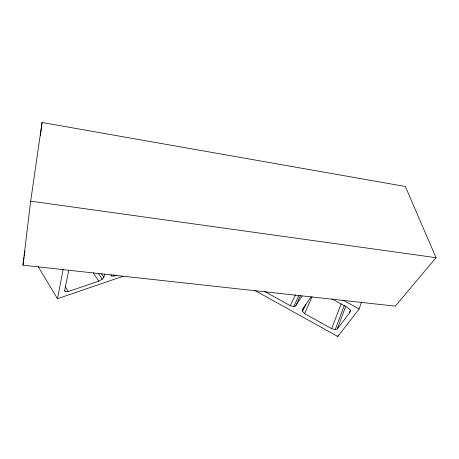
<?xml version="1.0" encoding="UTF-8"?>
<svg xmlns="http://www.w3.org/2000/svg" width="459" height="459" viewBox="0 0 459 459"><rect width="100%" height="100%" fill="white"/><g stroke="black" fill="none" stroke-linecap="round" stroke-linejoin="round"><path stroke-width="0.69" d="M22.95 265.193L30.667 201.157L42.056 122.501L405.331 186.486L436.05 257.694L395.325 306.153L22.95 265.193L24.057 257.424M40.403 135.921L40.662 133.798M40.834 132.387L42.056 122.501M24.258 256.007L24.562 253.89M24.763 252.473L24.964 251.062M123.242 276.198L57.495 298.7L63.193 269.192M104.704 274.017L103.797 277.374L102.214 279.215L98.725 281.206L68.265 291.522L65.396 291.74L64.639 290.547L68.666 270.73M303.342 307.748L302.475 309.693L302.504 311.529L304.633 313.658L331.673 328.667L335.236 329.585L337.273 328.994L349.695 312.705L350.418 309.974L347.549 307.536L331.863 298.895M254.544 290.243L337.784 336.499L359.122 308.982L361.422 302.349M349.695 312.705L350.412 310.726M337.784 336.499L338.266 335.179M337.273 328.994L345.828 305.964M335.236 329.585L344.348 305.269M331.673 328.667L341.157 303.778M304.633 313.658L312.051 296.726M302.504 311.529L305.671 304.386M264.803 291.545L290.295 305.7L293.76 306.566L295.676 305.923L300.416 295.619M293.76 306.566L298.82 295.636M290.295 305.7L295.407 294.798M295.676 305.923L302.131 295.992M302.475 309.693L311.001 296.927M110.889 274.93L111.675 276.106L114.205 275.962L116.236 275.274M30.667 201.157L436.05 257.694M342.867 300.037L359.122 308.982M113.425 274.792L114.205 275.962M101.445 273.799L103.797 277.374M98.306 273.254L102.214 279.215M93.275 272.83L98.725 281.206M65.298 286.709L68.265 291.522M64.656 290.53L65.396 291.74M38.091 266.524L57.495 298.7M111.13 274.907L111.675 276.106"/></g></svg>
